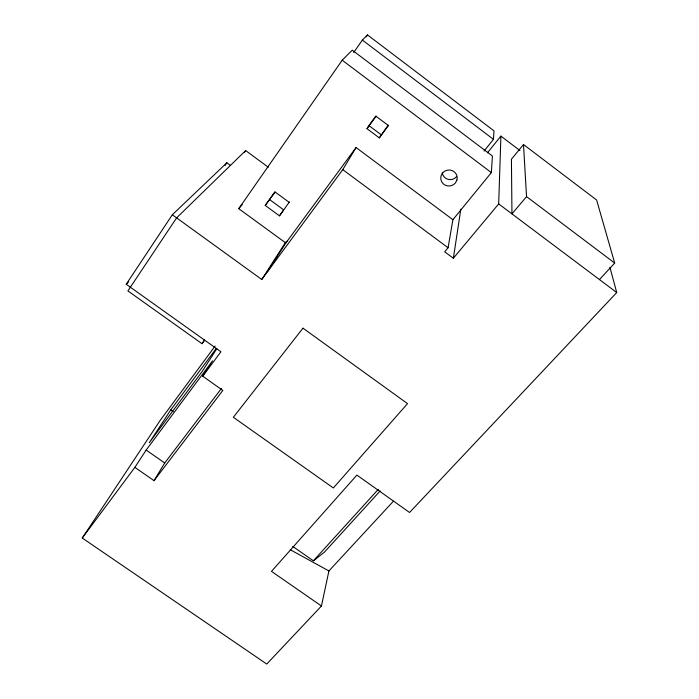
<?xml version="1.0" encoding="UTF-8"?>
<svg xmlns="http://www.w3.org/2000/svg" width="699" height="699" viewBox="0 0 699 699"><rect width="100%" height="100%" fill="white"/><g stroke="black" fill="none" stroke-linecap="round" stroke-linejoin="round"><path stroke-width="1.05" d="M452.9 219.696L356.071 147.533L285.83 243.016L238.743 208.669L342.204 60.193L352.27 50.153L492.402 156.017L491.362 172.592L452.9 219.696L448.085 247.752L444.704 251.832L453.363 258.246L498.684 203.916L500.903 136.104L519.916 150.53M484.04 151.045L493.45 139.337L493.983 130.853L367.517 34.95L362.379 40.07L353.668 52.512M453.363 258.246L460.833 209.176M215.091 346.075L160.062 420.58L82.264 538.038L266.765 664.05L321.453 605.998L328.914 570.943L393.441 501.192M368.417 126.327L367.001 128.668L379.312 137.886L388.137 125.104M82.264 538.038L134.881 467.36L154.025 480.65L222.832 390.444L202.736 376.202L220.928 351.772L126.213 284.257L172.321 214.768L261.758 279.495L342.763 169.621L356.071 147.533M154.025 480.65L164.711 462.983L221.373 388.53M202.736 376.202L212.487 360.85L146.161 450.06L134.881 467.36M267.437 271.789L287.001 241.181M216.83 348.644L202.369 371.152L149.237 442.764L170.739 409.946L216.358 348.329M261.758 279.495L285.786 242.003M225.043 165.48L226.86 162.78L230.434 165.41M244.449 152.356L245.664 150.565L268.32 167.236M245.664 150.565L176.611 217.878L127.908 290.924L201.994 343.69L204.44 340.098M366.267 36.732L367.517 34.95M289.438 201.924L279.451 215.834L265.227 205.419L274.873 191.832L289.185 202.343M265.227 205.419L275.074 192.146M279.451 215.834L283.689 209.892L269.735 199.669M201.994 343.69L204.589 340.125M375.931 115.947L368.889 125.549L381.034 134.645M367.001 128.668L376.079 116.305L388.461 125.593L379.312 137.886M487.439 152.81L500.903 136.104M523.499 144.518L511.423 159.223L511.956 213.877L526.548 196.62L523.499 144.518L596.623 200.036L614.701 263.069L599.445 279.565M238.743 208.669L242.195 204.65M292.785 546.452L313.37 560.808L378.316 489.317M380.212 490.873L324.353 552.219L313.37 560.808M609.904 267.28L616.736 292.549L409.553 512.481L356.892 475.093L271.492 571.371L321.453 605.998M126.213 284.257L128.494 281.933M172.321 214.768L226.86 162.78M290.242 549.72L328.914 570.943M146.161 450.06L164.711 462.983M170.739 409.946L173.203 411.685M342.763 169.621L448.085 247.752M498.684 203.916L616.736 292.549M526.548 196.62L614.701 263.069M342.204 60.193L491.362 172.592M362.379 40.07L493.45 139.337M456.622 176.567A8.065 7.838 -12 0 1 442.301 172.854M456.91 180.089L455.451 182.885A8.239 8.004 -9.7 0 1 441.803 181.993A8.239 8.004 -9.7 0 1 447.998 170.067A8.239 8.004 -9.7 0 1 456.91 180.089M302.973 328.163L233.344 417.277L333.353 487.972L407.534 403.62L302.973 328.163"/></g></svg>
